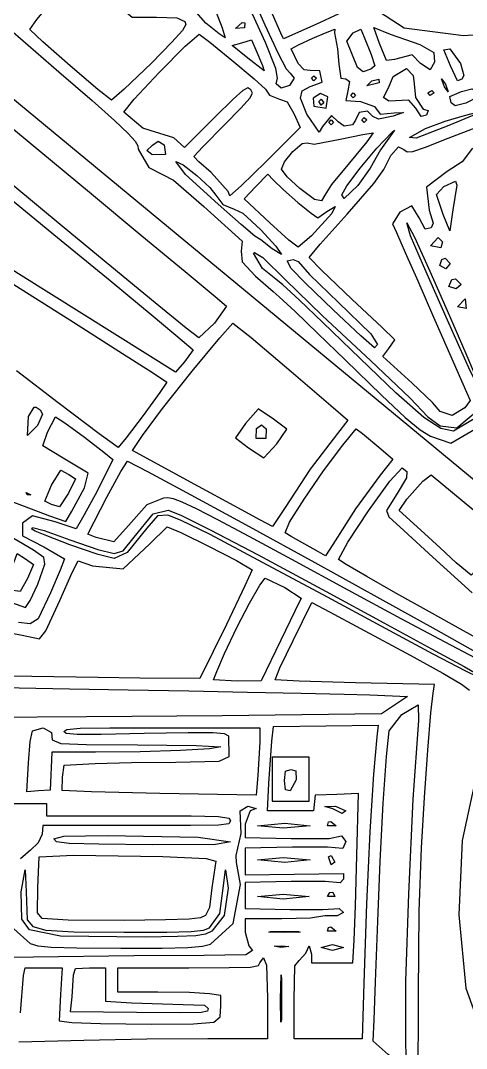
# Model space of a CAD drawing. Extents: x 0 to 7.6, y 0 to 10.9.
# Drawn here: x 1.195 to 1.498, y 5.753 to 6.452 of the extents above; entities that cross this region are included whole.
import ezdxf

# ---------------------------------------------------------------- set-up
doc = ezdxf.new("R2010")
doc.units = 0
doc.layers.get('0').update_dxf_attribs({"linetype": 'CONTINUOUS'})

msp = doc.modelspace()

# ---------------------------------------------------------------- linework, layer by layer
at = {"color": 0}
for points in [[(1.94108, 6.12369), (1.85064, 6.15446), (1.75526, 6.15603), (1.66265, 6.12717), (1.62218, 6.10346), (1.58621, 6.07389), (1.57644, 6.06494), (1.57194, 6.06119), (1.56901, 6.06635), (1.56321, 6.07867), (1.55524, 6.09614), (0.990451, 6.56347)], [(1.41103, 6.45671), (1.3954, 6.44938), (1.37321, 6.43967), (1.37153, 6.44353), (1.34907, 6.49511)], [(1.34738, 6.47971), (1.36073, 6.44922), (1.36963, 6.42969), (1.37505, 6.41932), (1.37777, 6.41624), (1.38064, 6.41292), (1.3775, 6.40793), (1.3718, 6.40619), (1.36833, 6.40901), (1.36914, 6.41292), (1.36806, 6.41954), (1.36117, 6.43722), (1.35232, 6.45654)], [(1.56213, 6.465), (1.53, 6.44743), (1.51525, 6.44319), (1.49567, 6.44183), (1.45535, 6.447), (1.42497, 6.4669)], [(1.18929, 6.44439), (1.22065, 6.41726), (1.24322, 6.39763), (1.25841, 6.38406), (1.26769, 6.37532), (1.27257, 6.37007), (1.27436, 6.36697), (1.27463, 6.36469), (1.28174, 6.35226), (1.29112, 6.3475), (1.2985, 6.34364), (1.31923, 6.32563), (1.34532, 6.30203), (1.34451, 6.29525), (1.34522, 6.28803), (1.35427, 6.27821), (1.36621, 6.2679), (1.37044, 6.26421), (1.38118, 6.25418), (1.39669, 6.23926), (1.41536, 6.22103), (1.43983, 6.19721), (1.45594, 6.18218), (1.46619, 6.17367), (1.47319, 6.16932), (1.48697, 6.16456), (1.51161, 6.17888)], [(1.50168, 6.36535), (1.49479, 6.35607), (1.48449, 6.3495), (1.4706, 6.33871), (1.47228, 6.32314), (1.47493, 6.31424), (1.47379, 6.31104), (1.46957, 6.31028), (1.4655, 6.31782), (1.46044, 6.32617), (1.45242, 6.32183), (1.44749, 6.31392), (1.45008, 6.30794), (1.45611, 6.29428), (1.46457, 6.27496), (1.47467, 6.25201), (1.50028, 6.19368), (1.49653, 6.18869), (1.48796, 6.18338), (1.47982, 6.18608), (1.4745, 6.19233), (1.46072, 6.20551), (1.44086, 6.22364), (1.44493, 6.22894), (1.449, 6.23481), (1.44043, 6.24328), (1.41982, 6.26269), (1.39925, 6.28233), (1.39074, 6.29101), (1.39833, 6.30007), (1.41656, 6.32031), (1.43479, 6.34125), (1.44151, 6.35086), (1.44624, 6.36035), (1.4515, 6.36632), (1.45503, 6.36442), (1.45731, 6.36279), (1.46132, 6.36301), (1.46972, 6.36589), (1.48529, 6.37201), (1.50467, 6.37967)], [(1.18994, 6.27257), (1.22819, 6.24849), (1.2615, 6.22732), (1.28505, 6.21224), (1.294, 6.20611), (1.28928, 6.199), (1.27799, 6.18343), (1.26638, 6.16824), (1.26096, 6.16174), (1.24799, 6.17106), (1.22027, 6.19206), (1.19189, 6.21386)], [(1.18978, 6.12446), (1.19699, 6.12181), (1.21436, 6.11524), (1.22548, 6.11139), (1.22955, 6.11833), (1.23806, 6.13422), (1.24051, 6.14415), (1.22363, 6.15446), (1.2098, 6.16282), (1.21284, 6.17219), (1.21832, 6.18261), (1.21832, 6.18261), (1.22461, 6.1785), (1.23801, 6.16868), (1.2513, 6.15858), (1.25732, 6.15354), (1.25358, 6.14556), (1.24528, 6.12956), (1.23676, 6.11376), (1.23242, 6.10644), (1.2181, 6.11117), (1.20269, 6.11529), (1.19591, 6.11014), (1.19596, 6.10161), (1.21034, 6.09407), (1.22456, 6.08604), (1.22163, 6.07824), (1.21506, 6.06282), (1.20649, 6.04514), (1.20117, 6.04172), (1.19331, 6.04258)], [(1.50379, 6.01844), (1.48324, 6.02924), (1.4534, 6.04519), (1.41732, 6.06467), (1.37891, 6.0855), (1.34988, 6.10113), (1.32878, 6.11236), (1.31413, 6.1199), (1.30452, 6.12446), (1.29856, 6.12674), (1.29481, 6.12744), (1.29188, 6.12722), (1.28049, 6.12278), (1.26801, 6.1085), (1.25803, 6.09744), (1.24598, 6.10047), (1.24045, 6.10271), (1.25331, 6.12782), (1.2627, 6.1454), (1.26725, 6.15246), (1.26725, 6.15246), (1.28098, 6.1454), (1.31038, 6.1295), (1.3501, 6.10786), (1.39469, 6.08339), (1.43875, 6.05903), (1.47694, 6.03776), (1.50379, 6.02263)], [(1.5159, 6.02582), (1.49556, 6.037), (1.47254, 6.04981), (1.44971, 6.06261), (1.4299, 6.07383), (1.41596, 6.08197), (1.41069, 6.08539), (1.41694, 6.09728), (1.43099, 6.11849), (1.44569, 6.13878), (1.45394, 6.14779), (1.45394, 6.14779), (1.45719, 6.14546), (1.45697, 6.141), (1.45047, 6.13032), (1.44336, 6.11887), (1.44499, 6.11447), (1.45503, 6.10519), (1.47483, 6.08708), (1.50151, 6.06272)], [(1.50553, 6.00543), (1.49718, 6.0095), (1.4751, 6.02111), (1.44265, 6.03847), (1.40315, 6.05979), (1.35612, 6.08513), (1.32341, 6.10238), (1.30339, 6.11231), (1.2946, 6.11567), (1.28765, 6.11513), (1.28054, 6.10672), (1.26704, 6.09033), (1.25825, 6.0861), (1.24729, 6.08886), (1.22819, 6.09554), (1.2124, 6.10161), (1.20459, 6.10476), (1.20226, 6.10622), (1.2028, 6.10715), (1.21067, 6.10514), (1.22819, 6.09879), (1.24707, 6.09224), (1.2583, 6.08946), (1.26438, 6.09131), (1.27192, 6.10064), (1.28483, 6.11654), (1.29487, 6.11903), (1.29487, 6.11903), (1.3036, 6.11561), (1.32357, 6.10574), (1.35607, 6.08865), (1.40235, 6.06375), (1.44157, 6.04249), (1.47396, 6.02479), (1.49615, 6.01258), (1.50472, 6.00771)], [(1.17112, 6.03868), (1.19569, 6.03396), (1.20741, 6.03157), (1.21186, 6.03694), (1.22135, 6.05767), (1.22971, 6.07661), (1.23383, 6.08447), (1.2436, 6.08111), (1.26443, 6.07921), (1.28239, 6.09608), (1.29432, 6.10781), (1.29432, 6.10781), (1.30366, 6.10379), (1.32227, 6.09457), (1.34131, 6.08469), (1.352, 6.07856), (1.34706, 6.06749), (1.33453, 6.04135), (1.31652, 6.00456), (1.27566, 6.00478), (1.24729, 6.0051), (1.20231, 6.00581), (1.14697, 6.00683)], [(1.18137, 6.05865), (1.19802, 6.05285), (1.20117, 6.05757), (1.20633, 6.06879), (1.21115, 6.08225), (1.2105, 6.08686), (1.20334, 6.09174), (1.18262, 6.104)], [(1.46485, 5.72499), (1.46496, 5.79015), (1.46556, 5.84619), (1.46707, 5.88943), (1.46924, 5.92361), (1.47151, 5.95583), (1.47353, 5.98122), (1.47493, 5.99457), (1.47586, 6.00054), (1.42215, 6.00168), (1.38395, 6.00271), (1.36762, 6.00358), (1.37082, 6.01178), (1.37978, 6.03028), (1.39268, 6.05615), (1.39268, 6.05615), (1.40457, 6.04986), (1.42557, 6.03863), (1.45931, 6.02035), (1.4815, 6.00819), (1.49425, 6.00076), (1.49983, 5.99658)], [(1.50461, 5.94043), (1.49474, 5.89442), (1.49257, 5.84375), (1.49724, 5.79378), (1.52881, 5.70632)], [(1.19, 5.83425), (1.20112, 5.82433), (1.20638, 5.8226), (1.21549, 5.82167), (1.23286, 5.82124), (1.2628, 5.82107), (1.29085, 5.82118), (1.30838, 5.82156), (1.31836, 5.82238), (1.32362, 5.82368), (1.33919, 5.83778), (1.34402, 5.86447), (1.34147, 5.87944), (1.34125, 5.88422), (1.34456, 5.89903), (1.34397, 5.9145), (1.34907, 5.91775), (1.35482, 5.91607), (1.35059, 5.91439), (1.34733, 5.90539), (1.34733, 5.89643), (1.37858, 5.89572), (1.40446, 5.89561), (1.41276, 5.89746), (1.41569, 5.89361), (1.41357, 5.88889), (1.40321, 5.88986), (1.37945, 5.88975), (1.34733, 5.889), (1.34733, 5.87088), (1.38064, 5.87136), (1.41401, 5.8719), (1.41401, 5.86794), (1.41189, 5.86556), (1.40158, 5.86649), (1.37858, 5.86643), (1.34733, 5.86567), (1.34733, 5.84799), (1.37777, 5.84739), (1.40007, 5.84739), (1.41108, 5.84814), (1.41401, 5.84532), (1.40983, 5.84304), (1.40142, 5.84299), (1.3916, 5.84158), (1.37229, 5.84104), (1.34733, 5.84104), (1.34733, 5.83187), (1.34983, 5.82269), (1.35232, 5.81939), (1.34777, 5.81651), (1.31928, 5.81608), (1.27154, 5.81575), (1.20334, 5.81494), (1.12039, 5.81386)], [(1.18419, 5.91938), (1.21235, 5.91938), (1.21235, 5.91108), (1.27485, 5.91108), (1.31055, 5.91103), (1.32916, 5.91064), (1.33621, 5.90961), (1.33735, 5.90767), (1.33621, 5.90576), (1.32905, 5.90479), (1.31006, 5.90446), (1.2736, 5.90446), (1.20985, 5.90457), (1.20931, 5.89865), (1.20649, 5.89274), (1.20128, 5.88781), (1.1945, 5.88194)], [(1.19461, 5.77707), (1.19672, 5.80236), (1.1977, 5.80778), (1.22287, 5.80778), (1.22179, 5.78965), (1.22076, 5.77154), (1.22949, 5.77051), (1.24886, 5.76981), (1.28342, 5.76942), (1.31212, 5.76953), (1.32601, 5.77067), (1.33035, 5.77431), (1.33068, 5.78185), (1.33068, 5.78896), (1.32292, 5.79004), (1.30946, 5.79085), (1.28792, 5.79113), (1.26069, 5.79113), (1.26069, 5.80778), (1.30903, 5.80778), (1.33648, 5.80789), (1.35086, 5.80821), (1.35639, 5.80925), (1.35731, 5.81108), (1.35981, 5.81446), (1.35981, 5.81446), (1.36187, 5.80946), (1.36236, 5.78694), (1.36236, 5.75944), (1.32194, 5.75944), (1.28044, 5.75911), (1.23752, 5.75831), (1.19347, 5.75722)]]:
    msp.add_lwpolyline(points, dxfattribs=at)
for points in [[(1.2341, 6.48372), (1.24029, 6.47944), (1.25309, 6.46913), (1.27056, 6.45454), (1.28706, 6.45454), (1.30089, 6.454), (1.30621, 6.45156), (1.30702, 6.44933), (1.30474, 6.44531), (1.29747, 6.43733), (1.28353, 6.42324), (1.26508, 6.40539), (1.25651, 6.398), (1.24707, 6.40528), (1.22824, 6.42122), (1.20969, 6.43761), (1.20101, 6.44607), (1.20557, 6.45281), (1.21642, 6.46565), (1.22781, 6.47814), (1.2341, 6.48372)], [(1.3163, 6.48481), (1.31934, 6.47781), (1.32568, 6.4624), (1.33165, 6.44715), (1.33377, 6.44043), (1.32959, 6.44308), (1.32053, 6.45031), (1.30583, 6.46733), (1.30474, 6.47385), (1.30968, 6.47993), (1.3163, 6.48481)], [(1.34532, 6.45085), (1.34695, 6.45047), (1.34679, 6.4471), (1.34066, 6.44683), (1.34532, 6.45085)], [(1.43479, 6.44749), (1.44586, 6.44293), (1.46588, 6.43587), (1.47542, 6.4305), (1.47601, 6.42393), (1.47304, 6.41851), (1.46653, 6.42285), (1.46083, 6.42882), (1.44883, 6.42572), (1.44325, 6.42486), (1.43847, 6.43658), (1.43479, 6.44749)], [(1.31597, 6.44287), (1.3233, 6.43739), (1.33832, 6.42518), (1.35341, 6.41243), (1.36106, 6.40549), (1.36377, 6.40142), (1.37061, 6.39876), (1.37576, 6.39686), (1.38026, 6.38883), (1.38455, 6.37933), (1.36138, 6.35612), (1.34462, 6.33974), (1.33691, 6.3329), (1.33567, 6.33594), (1.32406, 6.34885), (1.31581, 6.35607), (1.31239, 6.35954), (1.31841, 6.36626), (1.33312, 6.38113), (1.34462, 6.39279), (1.35048, 6.39936), (1.35216, 6.40278), (1.35113, 6.40494), (1.34907, 6.40625), (1.3457, 6.40462), (1.33903, 6.39865), (1.3272, 6.38688), (1.30604, 6.36578), (1.29877, 6.37244), (1.28266, 6.37722), (1.27772, 6.3789), (1.26487, 6.38981), (1.27181, 6.39871), (1.28879, 6.41689), (1.30659, 6.43479), (1.31597, 6.44287)], [(1.40821, 6.44624), (1.40821, 6.44618), (1.40793, 6.44374), (1.41, 6.43289), (1.41103, 6.42253), (1.41233, 6.41287), (1.41575, 6.41238), (1.41808, 6.41064), (1.41715, 6.40435), (1.41569, 6.39785), (1.42567, 6.39703), (1.43517, 6.39372), (1.43907, 6.38846), (1.44857, 6.38938), (1.45481, 6.38954), (1.44775, 6.38715), (1.43778, 6.3851), (1.43403, 6.38678), (1.4305, 6.3904), (1.42475, 6.38949), (1.42231, 6.38433), (1.42025, 6.38118), (1.41456, 6.38021), (1.41037, 6.38314), (1.40588, 6.38758), (1.39985, 6.37999), (1.39757, 6.37619), (1.38911, 6.38851), (1.38498, 6.39936), (1.38596, 6.4044), (1.39139, 6.40722), (1.39963, 6.41015), (1.39811, 6.41792), (1.39144, 6.41818), (1.38737, 6.41851), (1.38319, 6.42285), (1.37842, 6.43289), (1.38341, 6.43554), (1.39322, 6.44006), (1.4031, 6.44433), (1.40821, 6.44624)], [(1.42578, 6.44635), (1.42806, 6.44086), (1.433, 6.42893), (1.43544, 6.42133), (1.43272, 6.41906), (1.42736, 6.41721), (1.42361, 6.42019), (1.41644, 6.43815), (1.42057, 6.44368), (1.42578, 6.44635)], [(1.35151, 6.43892), (1.3546, 6.43213), (1.3591, 6.4216), (1.36019, 6.41786), (1.34912, 6.42649), (1.33843, 6.43511), (1.34494, 6.43701), (1.35151, 6.43892)], [(1.48633, 6.43283), (1.49371, 6.42296), (1.49599, 6.41471), (1.49457, 6.41217), (1.4916, 6.41118), (1.48671, 6.42122), (1.48232, 6.43213), (1.48633, 6.43283)], [(1.45687, 6.41949), (1.46143, 6.41465), (1.46208, 6.40918), (1.46311, 6.39974), (1.46832, 6.39182), (1.47157, 6.3909), (1.47049, 6.38769), (1.46685, 6.38678), (1.46317, 6.39247), (1.45844, 6.39794), (1.44487, 6.39735), (1.44119, 6.39985), (1.44472, 6.40642), (1.44792, 6.41411), (1.45687, 6.41949)], [(1.39399, 6.41456), (1.39567, 6.41287), (1.39399, 6.41118), (1.39236, 6.41287), (1.39399, 6.41456)], [(1.48074, 6.41254), (1.4834, 6.40896), (1.48525, 6.40354), (1.48264, 6.40701), (1.48074, 6.41254)], [(1.14985, 6.41108), (1.24143, 6.33529), (1.27713, 6.30578), (1.30659, 6.28131), (1.32677, 6.26449), (1.33469, 6.25781), (1.3265, 6.24621), (1.31576, 6.23628), (1.30724, 6.24289), (1.28613, 6.2601), (1.25657, 6.28435), (1.22287, 6.31222), (1.18929, 6.34017), (1.15999, 6.36464), (1.13932, 6.38211), (1.13151, 6.38906), (1.14068, 6.40082), (1.14985, 6.41108)], [(1.43821, 6.41222), (1.43836, 6.40983), (1.4299, 6.40776), (1.43343, 6.41103), (1.43821, 6.41222)], [(1.50142, 6.40565), (1.50418, 6.40429), (1.50564, 6.40028), (1.49729, 6.39583), (1.4899, 6.39404), (1.48731, 6.39626), (1.48633, 6.40056), (1.49419, 6.40375), (1.50142, 6.40565)], [(1.39844, 6.40256), (1.39344, 6.39925), (1.39388, 6.39382), (1.40224, 6.39247), (1.40343, 6.40033), (1.39844, 6.40256)], [(1.39899, 6.39871), (1.40067, 6.39611), (1.39899, 6.39453), (1.39735, 6.39714), (1.39899, 6.39871)], [(1.42068, 6.40289), (1.42231, 6.40121), (1.42068, 6.39953), (1.419, 6.40121), (1.42068, 6.40289)], [(1.47413, 6.40451), (1.47569, 6.40289), (1.47308, 6.40121), (1.47151, 6.40289), (1.47413, 6.40451)], [(1.40565, 6.3845), (1.40733, 6.38281), (1.40565, 6.38118), (1.40403, 6.38281), (1.40565, 6.3845)], [(1.42817, 6.38618), (1.42985, 6.38456), (1.42817, 6.38286), (1.42649, 6.38456), (1.42817, 6.38618)], [(1.5084, 6.39068), (1.5019, 6.38753), (1.48568, 6.38064), (1.46343, 6.37213), (1.45899, 6.37261), (1.46994, 6.37875), (1.48318, 6.38368), (1.49636, 6.38743), (1.5084, 6.39068)], [(1.12348, 6.38303), (1.12543, 6.38232), (1.13373, 6.37549), (1.1543, 6.3585), (1.18403, 6.33404), (1.21983, 6.30458), (1.25543, 6.27522), (1.28467, 6.25103), (1.30447, 6.23449), (1.31185, 6.22808), (1.30604, 6.21994), (1.29986, 6.21283), (1.19499, 6.27864), (1.15419, 6.30431), (1.12071, 6.32536), (1.09804, 6.33963), (1.08963, 6.345), (1.09418, 6.35113), (1.1059, 6.36513), (1.118, 6.37885), (1.12348, 6.38303)], [(1.44868, 6.37761), (1.44721, 6.37522), (1.43924, 6.36415), (1.43229, 6.35167), (1.42383, 6.33996), (1.41465, 6.33117), (1.41297, 6.33365), (1.41635, 6.33963), (1.42546, 6.35161), (1.43685, 6.36524), (1.4471, 6.37619), (1.44868, 6.37761)], [(1.43435, 6.37571), (1.43007, 6.36957), (1.41813, 6.35536), (1.40603, 6.34065), (1.40147, 6.33328), (1.39919, 6.32958), (1.39442, 6.33029), (1.38444, 6.33794), (1.37587, 6.34592), (1.37191, 6.35101), (1.37397, 6.35612), (1.37972, 6.36296), (1.38591, 6.36838), (1.38943, 6.36903), (1.39415, 6.36806), (1.41178, 6.37142), (1.42719, 6.37462), (1.43435, 6.37571)], [(1.28819, 6.37001), (1.29216, 6.36768), (1.29313, 6.36111), (1.28407, 6.36079), (1.28044, 6.36372), (1.28429, 6.36729), (1.28819, 6.37001)], [(1.30024, 6.35633), (1.30523, 6.354), (1.31445, 6.34679), (1.32335, 6.33865), (1.32737, 6.33333), (1.33219, 6.32688), (1.33984, 6.32378), (1.34565, 6.32118), (1.35796, 6.30974), (1.36816, 6.29867), (1.37207, 6.29292), (1.36572, 6.29693), (1.35786, 6.30285), (1.3539, 6.30539), (1.34446, 6.31332), (1.32894, 6.32721), (1.3068, 6.34744), (1.30024, 6.35633)], [(1.36274, 6.34754), (1.36632, 6.34375), (1.37337, 6.33703), (1.38314, 6.3284), (1.39208, 6.32101), (1.3966, 6.31782), (1.40267, 6.32226), (1.40842, 6.32557), (1.40619, 6.3209), (1.39242, 6.30572), (1.38325, 6.29785), (1.37684, 6.30279), (1.36399, 6.31446), (1.34652, 6.33089), (1.3546, 6.33919), (1.36274, 6.34754)], [(1.49024, 6.34283), (1.49121, 6.34022), (1.48833, 6.32335), (1.48643, 6.30903), (1.48188, 6.3201), (1.47732, 6.33371), (1.48236, 6.33925), (1.49024, 6.34283)], [(1.45708, 6.31451), (1.46224, 6.30485), (1.47276, 6.28157), (1.48606, 6.25114), (1.49794, 6.22407), (1.50521, 6.20676), (1.50743, 6.19949), (1.50022, 6.21382), (1.48475, 6.24826), (1.46853, 6.28526), (1.45958, 6.30572), (1.45708, 6.31451)], [(1.4784, 6.30447), (1.48133, 6.3016), (1.48031, 6.29758), (1.47331, 6.29893), (1.4784, 6.30447)], [(1.35352, 6.29438), (1.35927, 6.29085), (1.37446, 6.27599), (1.39985, 6.25125), (1.43235, 6.22081), (1.45931, 6.19531), (1.47151, 6.18251), (1.47976, 6.17649), (1.49121, 6.17513), (1.50526, 6.18685), (1.5101, 6.1906), (1.50282, 6.18121), (1.48882, 6.17285), (1.48019, 6.17464), (1.46864, 6.18213), (1.44976, 6.19883), (1.41932, 6.22808), (1.40001, 6.24675), (1.38395, 6.26204), (1.37277, 6.2724), (1.36816, 6.27615), (1.35916, 6.28353), (1.35297, 6.29378), (1.35352, 6.29438)], [(1.37994, 6.2895), (1.38336, 6.28814), (1.391, 6.2794), (1.41075, 6.26036), (1.43278, 6.23893), (1.43713, 6.23172), (1.43506, 6.22949), (1.42594, 6.23753), (1.40707, 6.25532), (1.38797, 6.27376), (1.37847, 6.28347), (1.37592, 6.28863), (1.37994, 6.2895)], [(1.48313, 6.29058), (1.48649, 6.28689), (1.48361, 6.28315), (1.4796, 6.28543), (1.48085, 6.28961), (1.48313, 6.29058)], [(1.49018, 6.27647), (1.49397, 6.27246), (1.49072, 6.26953), (1.48568, 6.27115), (1.48768, 6.27599), (1.49018, 6.27647)], [(1.49675, 6.26281), (1.49739, 6.25624), (1.49164, 6.25732), (1.49675, 6.26281)], [(1.33897, 6.24621), (1.35124, 6.2366), (1.37853, 6.21343), (1.40549, 6.19021), (1.41699, 6.18033), (1.40994, 6.17111), (1.3915, 6.14703), (1.37446, 6.12076), (1.36589, 6.10796), (1.35775, 6.11214), (1.33984, 6.1219), (1.31565, 6.13519), (1.29275, 6.14768), (1.27067, 6.15972), (1.27756, 6.16986), (1.29112, 6.1881), (1.31131, 6.21365), (1.32997, 6.23639), (1.33897, 6.24621)], [(1.20388, 6.18918), (1.20529, 6.18901), (1.2079, 6.18739), (1.20964, 6.18431), (1.20605, 6.17654), (1.19933, 6.16982), (1.20003, 6.18278), (1.20388, 6.18918)], [(1.35601, 6.18788), (1.35601, 6.18782), (1.3476, 6.178), (1.34071, 6.16818), (1.34945, 6.1614), (1.36003, 6.15457), (1.36876, 6.16428), (1.37565, 6.17421), (1.36654, 6.18104), (1.35601, 6.18788)], [(1.35834, 6.17708), (1.36149, 6.17447), (1.36127, 6.16769), (1.35482, 6.16781), (1.35503, 6.17458), (1.35834, 6.17708)], [(1.42269, 6.17443), (1.42708, 6.17117), (1.43956, 6.16075), (1.4476, 6.15364), (1.43892, 6.14285), (1.42215, 6.1199), (1.40674, 6.09571), (1.40186, 6.08794), (1.39708, 6.0906), (1.38775, 6.09586), (1.37863, 6.10113), (1.37435, 6.10363), (1.3775, 6.11083), (1.38737, 6.12663), (1.40056, 6.14578), (1.41368, 6.16319), (1.42269, 6.17443)], [(1.22201, 6.14615), (1.22738, 6.14333), (1.23193, 6.14031), (1.22721, 6.13058), (1.22098, 6.12125), (1.21571, 6.12299), (1.21105, 6.12522), (1.2156, 6.13607), (1.22201, 6.14615)], [(1.47374, 6.14301), (1.52376, 6.10156), (1.51286, 6.08843), (1.50483, 6.0791), (1.50092, 6.07493), (1.49067, 6.08328), (1.47982, 6.09343), (1.46669, 6.10547), (1.45182, 6.11892), (1.45714, 6.12663), (1.4681, 6.13867), (1.47374, 6.14301)], [(1.19846, 6.13113), (1.2015, 6.12944), (1.199, 6.12944), (1.19846, 6.13113)], [(1.19228, 6.08951), (1.19792, 6.08583), (1.2035, 6.08219), (1.19933, 6.07249), (1.19428, 6.06381), (1.18777, 6.06451), (1.18419, 6.06754), (1.18669, 6.07553), (1.19086, 6.08572), (1.19228, 6.08951)], [(1.36095, 6.07275), (1.37424, 6.06646), (1.38525, 6.05919), (1.38102, 6.05035), (1.37153, 6.03049), (1.35818, 6.00293), (1.34191, 6.00282), (1.32568, 6.00358), (1.32791, 6.00922), (1.33333, 6.02149), (1.34169, 6.03933), (1.35021, 6.05588), (1.35715, 6.06803), (1.36095, 6.07275)], [(1.12804, 5.99983), (1.16976, 5.99881), (1.19363, 5.99826), (1.22786, 5.99756), (1.26785, 5.99681), (1.30903, 5.99604), (1.34885, 5.99533), (1.38536, 5.99457), (1.41444, 5.99392), (1.43207, 5.99338), (1.45757, 5.99235), (1.44874, 5.98639), (1.43989, 5.98047), (1.33154, 5.97922), (1.23953, 5.97835), (1.17242, 5.97797), (1.13129, 5.97814), (1.11735, 5.97879), (1.12267, 5.98981), (1.12804, 5.99983)], [(1.46485, 5.98665), (1.46506, 5.97592), (1.46132, 5.92242), (1.45817, 5.85813), (1.45628, 5.79872), (1.45622, 5.75982), (1.45649, 5.74544), (1.456, 5.73942), (1.44456, 5.74864), (1.43425, 5.75781), (1.43494, 5.77235), (1.43593, 5.79807), (1.43739, 5.83942), (1.43901, 5.87999), (1.44114, 5.91965), (1.44325, 5.95156), (1.44504, 5.96897), (1.45378, 5.97993), (1.46485, 5.98665)], [(1.43767, 5.97276), (1.43668, 5.96485), (1.4344, 5.9394), (1.43207, 5.90012), (1.42979, 5.85129), (1.42794, 5.79731), (1.42681, 5.75939), (1.38064, 5.75939), (1.38064, 5.78603), (1.38113, 5.80903), (1.38406, 5.81272), (1.3884, 5.81771), (1.39085, 5.8226), (1.39236, 5.81689), (1.39236, 5.81104), (1.42036, 5.81104), (1.42133, 5.8265), (1.42225, 5.84978), (1.42324, 5.884), (1.42426, 5.92622), (1.4095, 5.92567), (1.39486, 5.92524), (1.39378, 5.91439), (1.36241, 5.91439), (1.36344, 5.93317), (1.36545, 5.96192), (1.36654, 5.9719), (1.40207, 5.97233), (1.43767, 5.97276)], [(1.21007, 5.97103), (1.21566, 5.96789), (1.2162, 5.96283), (1.22206, 5.96035), (1.23937, 5.95953), (1.2742, 5.95942), (1.31407, 5.95904), (1.33068, 5.95801), (1.32302, 5.95676), (1.30322, 5.95557), (1.27588, 5.95469), (1.2455, 5.95437), (1.21582, 5.95437), (1.21484, 5.92854), (1.20687, 5.92806), (1.19884, 5.92751), (1.19998, 5.94721), (1.20123, 5.96175), (1.20275, 5.96897), (1.21007, 5.97103)], [(1.29069, 5.97103), (1.35731, 5.97103), (1.35721, 5.96149), (1.35715, 5.96149), (1.3559, 5.93858), (1.35482, 5.92524), (1.28928, 5.92632), (1.24273, 5.92736), (1.22287, 5.92828), (1.22309, 5.93739), (1.22423, 5.94553), (1.24539, 5.94661), (1.27013, 5.94743), (1.30013, 5.94769), (1.32964, 5.94824), (1.33643, 5.95144), (1.33615, 5.96539), (1.33312, 5.9669), (1.3253, 5.96761), (1.30848, 5.96767), (1.27865, 5.96707), (1.24951, 5.96653), (1.23302, 5.96653), (1.22564, 5.96718), (1.22401, 5.96847), (1.22607, 5.96989), (1.23513, 5.97065), (1.25532, 5.97097), (1.29069, 5.97103)], [(1.36567, 5.95107), (1.36567, 5.92106), (1.39068, 5.92106), (1.39068, 5.95107), (1.36567, 5.95107)], [(1.37826, 5.94271), (1.38178, 5.94168), (1.382, 5.93565), (1.37777, 5.928), (1.37457, 5.92882), (1.37402, 5.93511), (1.37468, 5.94157), (1.37826, 5.94271)], [(1.40858, 5.91758), (1.41569, 5.91439), (1.41319, 5.91271), (1.40685, 5.9159), (1.40147, 5.91743), (1.40858, 5.91758)], [(1.37413, 5.90603), (1.3915, 5.9044), (1.37305, 5.90272), (1.35569, 5.9044), (1.37413, 5.90603)], [(1.4056, 5.90733), (1.40901, 5.90429), (1.40321, 5.90429), (1.40397, 5.9069), (1.4056, 5.90733)], [(1.25358, 5.89779), (1.31532, 5.89665), (1.33735, 5.89333), (1.32709, 5.8916), (1.2844, 5.89139), (1.24788, 5.89171), (1.2277, 5.89231), (1.21913, 5.89344), (1.21734, 5.8954), (1.22401, 5.89735), (1.25358, 5.89779)], [(1.23058, 5.88439), (1.29123, 5.88336), (1.32075, 5.88206), (1.32731, 5.88021), (1.32454, 5.86219), (1.32302, 5.84879), (1.32026, 5.84321), (1.31695, 5.84164), (1.30919, 5.84071), (1.29308, 5.84028), (1.26508, 5.83996), (1.22705, 5.84017), (1.20942, 5.84114), (1.20622, 5.84517), (1.20638, 5.86231), (1.20719, 5.88319), (1.23058, 5.88439)], [(1.37305, 5.88281), (1.3915, 5.88113), (1.37413, 5.87944), (1.35569, 5.88113), (1.37305, 5.88281)], [(1.40571, 5.88406), (1.40826, 5.87961), (1.40565, 5.87782), (1.40381, 5.88325), (1.40571, 5.88406)], [(1.19781, 5.87446), (1.19846, 5.85949), (1.19922, 5.84044), (1.20291, 5.83578), (1.21186, 5.83322), (1.2309, 5.83214), (1.26492, 5.83192), (1.294, 5.83203), (1.31066, 5.83242), (1.31896, 5.83339), (1.32297, 5.83501), (1.33008, 5.84461), (1.33236, 5.86187), (1.33398, 5.87446), (1.33567, 5.86197), (1.33301, 5.84326), (1.32454, 5.83263), (1.32037, 5.83068), (1.31375, 5.82954), (1.30122, 5.82894), (1.2793, 5.82856), (1.22173, 5.82926), (1.20063, 5.83361), (1.19553, 5.84076), (1.1951, 5.85949), (1.19781, 5.87446)], [(1.37316, 5.85775), (1.39068, 5.85612), (1.37316, 5.85444), (1.35569, 5.85612), (1.37316, 5.85775)], [(1.4069, 5.85926), (1.40826, 5.85622), (1.40315, 5.85612), (1.40479, 5.85883), (1.4069, 5.85926)], [(1.36442, 5.83236), (1.38357, 5.83236), (1.38471, 5.83192), (1.37402, 5.83171), (1.36328, 5.83192), (1.36442, 5.83236)], [(1.4056, 5.83567), (1.40901, 5.83268), (1.40321, 5.83263), (1.40397, 5.83524), (1.4056, 5.83567)], [(1.37213, 5.8226), (1.37695, 5.82226), (1.37153, 5.82161), (1.36697, 5.82232), (1.37213, 5.8226)], [(1.40653, 5.82362), (1.41401, 5.82156), (1.40653, 5.81944), (1.39899, 5.8215), (1.40653, 5.82362)], [(1.24154, 5.80778), (1.25233, 5.80778), (1.25233, 5.78494), (1.27007, 5.78386), (1.30523, 5.78276), (1.31955, 5.78233), (1.32205, 5.78), (1.32161, 5.7781), (1.31733, 5.77724), (1.30322, 5.77707), (1.27333, 5.77735), (1.22852, 5.77783), (1.2296, 5.78803), (1.23069, 5.803), (1.23204, 5.80718), (1.24154, 5.80778)], [(1.37169, 5.803), (1.37191, 5.79986), (1.37191, 5.77235), (1.37147, 5.77072), (1.37137, 5.78608), (1.37169, 5.803)]]:
    msp.add_lwpolyline(points, close=True, dxfattribs=at)

doc.saveas('drawing.dxf')
